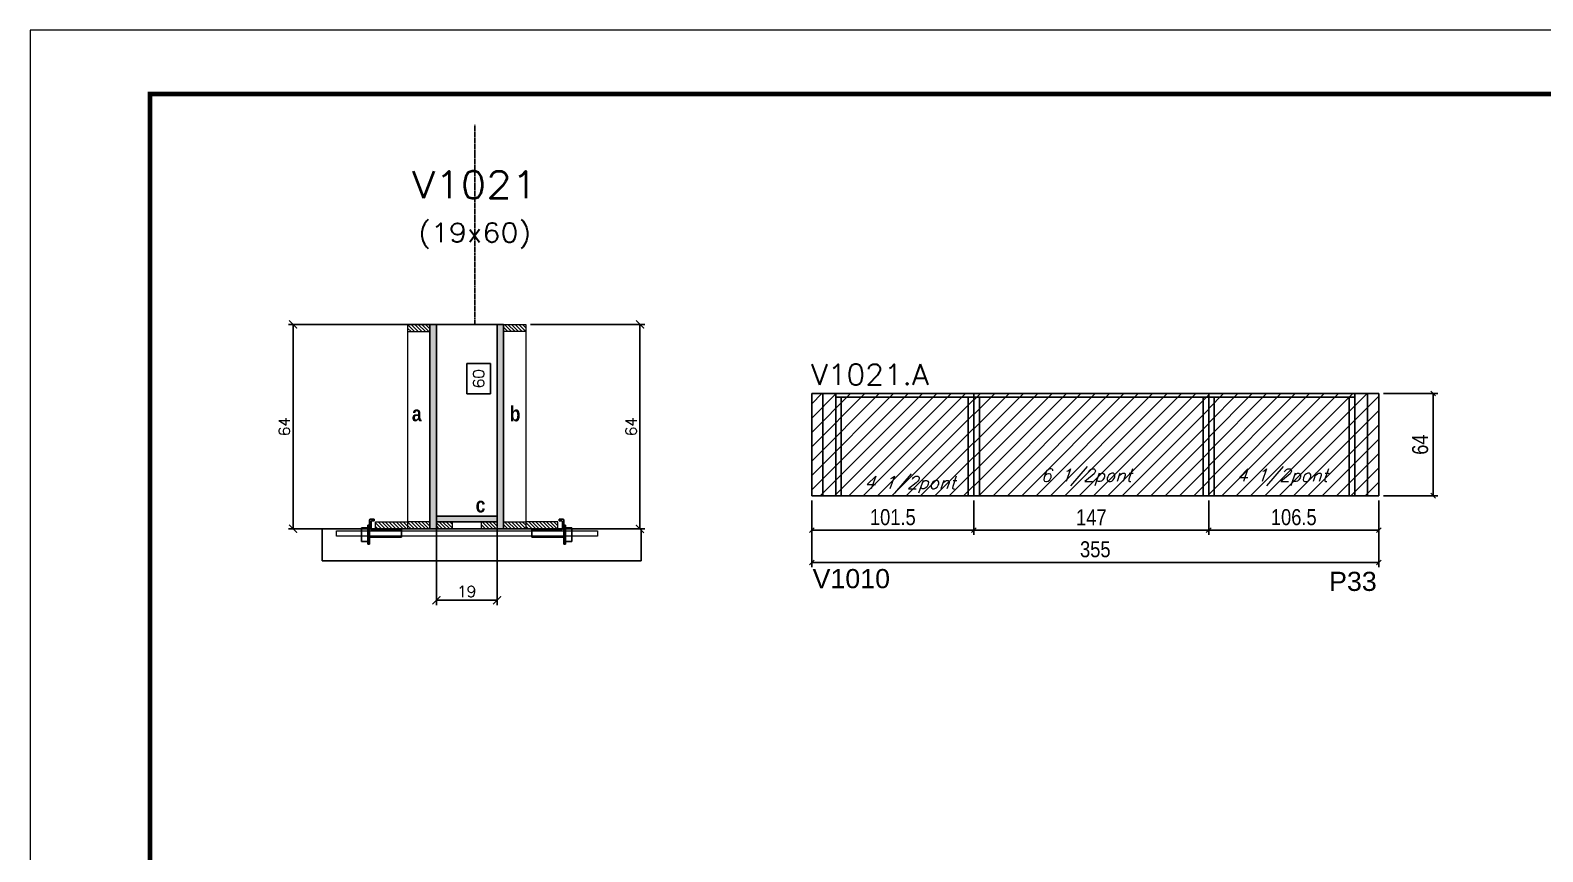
# Model space of a CAD drawing. Extents: x -20960 to -5926, y -2106 to 21915.
# Drawn here: x -7438 to -6492, y 14509 to 15024 of the extents above; entities that cross this region are included whole.
import ezdxf
from ezdxf.enums import TextEntityAlignment as Align

# ---------------------------------------------------------------- set-up
doc = ezdxf.new("R2010")
doc.units = 0
doc.linetypes.add('DASHED', pattern=[0.75, 0.5, -0.25])
doc.linetypes.add('HIDDEN', pattern=[0.375, 0.25, -0.125])
for name, color, linetype in [('5', 5, 'Continuous'), ('barrote', 251, 'Continuous'), ('COTA', 241, 'Continuous'), ('Cota Seção (2x)', 4, 'Continuous'), ('detalhes', 4, 'Continuous'), ('Painéis', 200, 'Continuous'), ('presilha', 1, 'Continuous'), ('Reaproveitamento', 251, 'Continuous'), ('SARR_2.2x7', 40, 'Continuous'), ('SARR_3.5x7', 81, 'Continuous'), ('texto', 7, 'Continuous'), ('Texto de Titulo', 7, 'Continuous'), ('Texto Qtd Sarr', 242, 'Continuous')]:
    doc.layers.add(name, color=color, linetype=linetype)
for name, color, linetype, lineweight in [('CONCRETO', 251, 'Continuous', 25), ('Folhas', 255, 'Continuous', 9), ('Hachura', 251, 'Continuous', 9), ('Madeira', 126, 'Continuous', 18), ('SARRAFO DE PRESSAO', 251, 'DASHED', 9), ('SCO-___-LAJ', 2, 'Continuous', 0), ('Texto Seção', 7, 'Continuous', 15)]:
    doc.layers.add(name, color=color, linetype=linetype, lineweight=lineweight)
doc.styles.add('COTA TECNICA', font='techl___.ttf', dxfattribs={"height": 10})
doc.styles.add('REGUA-120', font='ROMANS.shx', dxfattribs={"height": 15})
doc.styles.add('Romans', font='romans.shx')
doc.styles.get("Standard").update_dxf_attribs({"font": 'arial.ttf'})
doc.styles.add('TECNICA', font='techb___.ttf', dxfattribs={"height": 10})
doc.dimstyles.new('Cota Seção (2x)', dxfattribs={"dimtxt": 7, "dimasz": 5, "dimexe": 3, "dimexo": 3, "dimgap": 2, "dimtad": 3, "dimdec": 1, "dimlfac": 0.5, "dimzin": 12, "dimdsep": 46, "dimtxsty": 'Romans', "dimblk": 'ARCHTICK', "dimcen": 0, "dimclrd": 4, "dimclre": 4, "dimclrt": 1, "dimadec": 1, "dimazin": 3, "dimtfac": 1, "dimtdec": 1, "dimtmove": 0, "dimatfit": 3, "dimldrblk": 'OBLIQUE', "dimfxl": 1, "dimtolj": 1, "dimtzin": 12, "dimarcsym": 0})
doc.dimstyles.new('Cota Seção interna', dxfattribs={"dimtxt": 7, "dimasz": 6, "dimexe": 0.18, "dimexo": 2, "dimgap": -4, "dimtad": 3, "dimdec": 1, "dimlfac": 0.5, "dimzin": 12, "dimdsep": 46, "dimtxsty": 'Romans', "dimblk": 'ARCHTICK', "dimcen": 0.09, "dimse1": 1, "dimse2": 1, "dimsd1": 1, "dimsd2": 1, "dimclrd": 180, "dimclre": 5, "dimclrt": 1, "dimadec": 0, "dimazin": 3, "dimtfac": 1, "dimtdec": 1, "dimtofl": 0, "dimtmove": 0, "dimatfit": 3, "dimldrblk": 'ARCHTICK', "dimfxl": 1, "dimtolj": 1, "dimtzin": 0, "dimarcsym": 0})
doc.dimstyles.new('PAINEL', dxfattribs={"dimtxt": 10, "dimasz": 3, "dimexe": 3, "dimexo": 3, "dimgap": 3, "dimtad": 1, "dimdec": 1, "dimzin": 12, "dimdsep": 46, "dimtxsty": 'COTA TECNICA', "dimblk1": 'OBLIQUE', "dimblk2": 'OBLIQUE', "dimsah": 1, "dimcen": 0.9, "dimclrd": 4, "dimclre": 4, "dimclrt": 240, "dimadec": 1, "dimazin": 3, "dimtfac": 1, "dimtdec": 1, "dimtmove": 0, "dimatfit": 3, "dimfxl": 1, "dimtolj": 1, "dimtzin": 12, "dimarcsym": 0})
pattern_1 = [(315, (15772.3517, 6482.0366), (1.12253202, 1.12253202), [])]
pattern_2 = [(315, (15772.3517, 6408.4366), (1.12253202, 1.12253202), [])]
pattern_3 = [(45, (-147472.0506, -15805.4204), (-4.49012806, 4.49012806), [])]

# ---------------------------------------------------------------- blocks, each defined once
blk = doc.blocks.new('9999999999')
at = {"layer": 'Folhas'}
blk.add_lwpolyline([(98138.98, 34190.21), (99623.98, 34190.21), (99623.98, 35240.21), (98138.98, 35240.21)], close=True, dxfattribs=at)
at = {"layer": 'Folhas', "color": 30, "const_width": 3}
blk.add_lwpolyline([(98213.98, 34230.21), (99583.98, 34230.21), (99583.98, 35200.21), (98213.98, 35200.21)], close=True, dxfattribs=at)
blk = doc.blocks.new('_Oblique')
at = {"color": 0, "linetype": 'ByBlock', "lineweight": -2}
blk.add_line((-0.5, -0.5), (0.5, 0.5), dxfattribs=at)
blk = doc.blocks.new('*D7303')
at = {"layer": 'COTA', "color": 4, "linetype": 'ByBlock', "lineweight": -2, "transparency": 16777216}
for p, q in [((-6591.26, 14796.43), (-6557.26, 14796.43)), ((-6560.26, 14796.43), (-6560.26, 14732.43)), ((-6591.26, 14732.43), (-6557.26, 14732.43))]:
    blk.add_line(p, q, dxfattribs=at)
at = {"layer": 'Defpoints', "color": 0, "linetype": 'ByBlock', "transparency": 16777216}
for p in [(-6594.26, 14796.43), (-6594.26, 14732.43), (-6560.26, 14732.43)]:
    blk.add_point(p, dxfattribs=at)
at = {"layer": 'COTA', "color": 4, "linetype": 'ByBlock', "lineweight": -2, "transparency": 16777216, "xscale": 3, "yscale": 3, "zscale": 3}
for p, rotation in [((-6560.26, 14796.43), 90), ((-6560.26, 14732.43), 270)]:
    blk.add_blockref('_Oblique', p, dxfattribs=dict(at, rotation=rotation))
at = {"layer": 'COTA', "color": 240, "linetype": 'ByBlock', "transparency": 16777216, "insert": (-6568.36, 14764.43), "char_height": 10, "attachment_point": 5, "rotation": 90, "style": 'COTA TECNICA'}
blk.add_mtext('\\A1;64', dxfattribs=at)
blk = doc.blocks.new('_ArchTick')
at = {"color": 0, "linetype": 'ByBlock', "const_width": 0.15}
blk.add_lwpolyline([(-0.5, -0.5), (0.5, 0.5)], dxfattribs=at)
blk = doc.blocks.new('*D7307')
at = {"layer": 'COTA', "color": 4, "lineweight": -2, "transparency": 16777216}
for p, q in [((-7187.27, 14839.68), (-7276.92, 14839.68)), ((-7273.92, 14711.68), (-7273.92, 14839.68)), ((-7225.27, 14711.68), (-7276.92, 14711.68))]:
    blk.add_line(p, q, dxfattribs=at)
at = {"layer": 'Defpoints', "color": 0, "transparency": 16777216}
for p in [(-7273.92, 14839.68), (-7184.27, 14839.68), (-7222.27, 14711.68)]:
    blk.add_point(p, dxfattribs=at)
at = {"layer": 'COTA', "color": 4, "lineweight": -2, "transparency": 16777216, "xscale": 5, "yscale": 5, "zscale": 5}
for p, rotation in [((-7273.92, 14839.68), 90), ((-7273.92, 14711.68), 270)]:
    blk.add_blockref('_ArchTick', p, dxfattribs=dict(at, rotation=rotation))
at = {"layer": 'COTA', "color": 1, "transparency": 16777216, "insert": (-7279.42, 14775.68), "char_height": 7, "attachment_point": 5, "rotation": 90, "style": 'Romans'}
blk.add_mtext('\\A1;64', dxfattribs=at)
blk = doc.blocks.new('*D7308')
at = {"layer": 'COTA', "color": 4, "lineweight": -2, "transparency": 16777216}
for p, q in [((-7125.28, 14839.68), (-7053.79, 14839.68)), ((-7056.79, 14711.68), (-7056.79, 14839.68)), ((-7105.27, 14711.68), (-7053.79, 14711.68))]:
    blk.add_line(p, q, dxfattribs=at)
at = {"layer": 'Defpoints', "color": 0, "transparency": 16777216}
for p in [(-7128.28, 14839.68), (-7056.79, 14839.68), (-7108.27, 14711.68)]:
    blk.add_point(p, dxfattribs=at)
at = {"layer": 'COTA', "color": 4, "lineweight": -2, "transparency": 16777216, "xscale": 5, "yscale": 5, "zscale": 5}
for p, rotation in [((-7056.79, 14839.68), 90), ((-7056.79, 14711.68), 270)]:
    blk.add_blockref('_ArchTick', p, dxfattribs=dict(at, rotation=rotation))
at = {"layer": 'COTA', "color": 1, "transparency": 16777216, "insert": (-7062.29, 14775.68), "char_height": 7, "attachment_point": 5, "rotation": 90, "style": 'Romans'}
blk.add_mtext('\\A1;64', dxfattribs=at)
blk = doc.blocks.new('*D7309')
at = {"layer": 'Cota Seção (2x)', "color": 180, "lineweight": -2, "transparency": 16777216}
for p, q in [((-7150.27, 14815.18), (-7165.27, 14815.18)), ((-7165.27, 14815.18), (-7165.27, 14796.18)), ((-7150.27, 14796.18), (-7150.27, 14815.18)), ((-7165.27, 14796.18), (-7150.27, 14796.18))]:
    blk.add_line(p, q, dxfattribs=at)
at = {"layer": 'Defpoints', "color": 0, "transparency": 16777216}
for p in [(-7146.28, 14839.68), (-7146.27, 14839.68), (-7146.27, 14719.68)]:
    blk.add_point(p, dxfattribs=at)
at = {"layer": 'Cota Seção (2x)', "color": 1, "transparency": 16777216, "insert": (-7157.77, 14805.68), "char_height": 7, "attachment_point": 5, "rotation": 90, "style": 'Romans'}
blk.add_mtext('\\A1;60', dxfattribs=at)
blk = doc.blocks.new('titulo1')
at = {"layer": 'Defpoints', "color": 252, "linetype": 'HIDDEN', "ltscale": 2}
blk.add_line((0, 0), (0, 125), dxfattribs=at)
at = {"layer": 'Defpoints', "style": 'Romans', "oblique": 15}
blk.add_attdef('FOLHA', text='', height=10, dxfattribs=at).set_placement((0, 15.58), align=Align.MIDDLE_CENTER)
at = {"layer": 'Texto Qtd Sarr', "color": 3, "style": 'Romans', "oblique": 15}
for tag, height, p in [('TITULO', 17, (0, 71.45)), ('SEÇÃO', 12, (0, 41.55))]:
    blk.add_attdef(tag, text='', height=height, dxfattribs=at).set_placement(p, align=Align.MIDDLE_CENTER)
blk = doc.blocks.new('PRESILHA METÁLICA 1')
at = {"layer": 'presilha'}
for p, q in [((6, 15.5), (7.5, 15.5)), ((6, -2.5), (6, 15.5)), ((7.5, 10.6), (7.5, 19.9)), ((7.5, 15.5), (7.5, -2.5)), ((12, 21), (8.6, 21)), ((9, 11.6), (9, 18.9)), ((12, 19.5), (9.6, 19.5)), ((12, 21), (12, 19.5)), ((0, 13), (6, 13)), ((0, 13), (0, 0)), ((6, 0), (0, 0)), ((6, 13), (6, 0)), ((37.5, 4.1), (7.5, 4.1)), ((37.5, 11), (9.6, 11)), ((37.5, 11), (37.5, 4.1)), ((7.5, -2.5), (6, -2.5))]:
    blk.add_line(p, q, dxfattribs=at)
for centre, radius, start, end in [((8.6, 19.9), 1.14, 90, 180), ((9.6, 18.9), 0.57, 90, 180), ((9.6, 11.6), 0.57, 180, 270)]:
    blk.add_arc(centre, radius, start, end, dxfattribs=at)
blk = doc.blocks.new('*D7310')
at = {"layer": 'COTA', "color": 4, "lineweight": -2, "transparency": 16777216}
for p, q in [((-7184.27, 14713.08), (-7184.27, 14663.95)), ((-7146.27, 14713.08), (-7146.27, 14663.95)), ((-7184.27, 14666.95), (-7146.27, 14666.95))]:
    blk.add_line(p, q, dxfattribs=at)
at = {"layer": 'Defpoints', "color": 0, "transparency": 16777216}
for p in [(-7184.27, 14716.08), (-7146.27, 14716.08), (-7146.27, 14666.95)]:
    blk.add_point(p, dxfattribs=at)
at = {"layer": 'COTA', "color": 4, "lineweight": -2, "transparency": 16777216, "xscale": 5, "yscale": 5, "zscale": 5, "rotation": 180}
blk.add_blockref('_ArchTick', (-7184.27, 14666.95), dxfattribs=at)
at = {"layer": 'COTA', "color": 4, "lineweight": -2, "transparency": 16777216, "xscale": 5, "yscale": 5, "zscale": 5}
blk.add_blockref('_ArchTick', (-7146.27, 14666.95), dxfattribs=at)
at = {"layer": 'COTA', "color": 1, "transparency": 16777216, "insert": (-7165.27, 14672.45), "char_height": 7, "attachment_point": 5, "style": 'Romans'}
blk.add_mtext('\\A1;19', dxfattribs=at)
blk = doc.blocks.new('*D7327')
at = {"layer": 'COTA', "color": 4, "lineweight": -2, "ltscale": 25, "transparency": 16777216}
for p, q in [((-6949.26, 14729.43), (-6949.26, 14707.83)), ((-6847.76, 14729.43), (-6847.76, 14707.83)), ((-6949.26, 14710.83), (-6847.76, 14710.83))]:
    blk.add_line(p, q, dxfattribs=at)
at = {"layer": 'Defpoints', "color": 0, "ltscale": 25, "transparency": 16777216}
for p in [(-6949.26, 14732.43), (-6847.76, 14732.43), (-6847.76, 14710.83)]:
    blk.add_point(p, dxfattribs=at)
at = {"layer": 'COTA', "color": 4, "lineweight": -2, "ltscale": 25, "transparency": 16777216, "xscale": 3, "yscale": 3, "zscale": 3, "rotation": 180}
blk.add_blockref('_Oblique', (-6949.26, 14710.83), dxfattribs=at)
at = {"layer": 'COTA', "color": 4, "lineweight": -2, "ltscale": 25, "transparency": 16777216, "xscale": 3, "yscale": 3, "zscale": 3}
blk.add_blockref('_Oblique', (-6847.76, 14710.83), dxfattribs=at)
at = {"layer": 'COTA', "color": 240, "ltscale": 25, "transparency": 16777216, "insert": (-6898.51, 14718.94), "char_height": 10, "attachment_point": 5, "style": 'COTA TECNICA'}
blk.add_mtext('\\A1;101.5', dxfattribs=at)
blk = doc.blocks.new('*D7328')
at = {"layer": 'COTA', "color": 4, "lineweight": -2, "ltscale": 25, "transparency": 16777216}
for p, q in [((-6847.76, 14729.43), (-6847.76, 14707.83)), ((-6700.76, 14729.43), (-6700.76, 14707.83)), ((-6847.76, 14710.83), (-6700.76, 14710.83))]:
    blk.add_line(p, q, dxfattribs=at)
at = {"layer": 'Defpoints', "color": 0, "ltscale": 25, "transparency": 16777216}
for p in [(-6847.76, 14732.43), (-6700.76, 14732.43), (-6700.76, 14710.83)]:
    blk.add_point(p, dxfattribs=at)
at = {"layer": 'COTA', "color": 4, "lineweight": -2, "ltscale": 25, "transparency": 16777216, "xscale": 3, "yscale": 3, "zscale": 3, "rotation": 180}
blk.add_blockref('_Oblique', (-6847.76, 14710.83), dxfattribs=at)
at = {"layer": 'COTA', "color": 4, "lineweight": -2, "ltscale": 25, "transparency": 16777216, "xscale": 3, "yscale": 3, "zscale": 3}
blk.add_blockref('_Oblique', (-6700.76, 14710.83), dxfattribs=at)
at = {"layer": 'COTA', "color": 240, "ltscale": 25, "transparency": 16777216, "insert": (-6774.26, 14718.9), "char_height": 10, "attachment_point": 5, "style": 'COTA TECNICA'}
blk.add_mtext('\\A1;147', dxfattribs=at)
blk = doc.blocks.new('*D7329')
at = {"layer": 'COTA', "color": 4, "lineweight": -2, "ltscale": 25, "transparency": 16777216}
for p, q in [((-6700.76, 14729.43), (-6700.76, 14707.83)), ((-6594.26, 14729.43), (-6594.26, 14707.83)), ((-6700.76, 14710.83), (-6594.26, 14710.83))]:
    blk.add_line(p, q, dxfattribs=at)
at = {"layer": 'Defpoints', "color": 0, "ltscale": 25, "transparency": 16777216}
for p in [(-6700.76, 14732.43), (-6594.26, 14732.43), (-6594.26, 14710.83)]:
    blk.add_point(p, dxfattribs=at)
at = {"layer": 'COTA', "color": 4, "lineweight": -2, "ltscale": 25, "transparency": 16777216, "xscale": 3, "yscale": 3, "zscale": 3, "rotation": 180}
blk.add_blockref('_Oblique', (-6700.76, 14710.83), dxfattribs=at)
at = {"layer": 'COTA', "color": 4, "lineweight": -2, "ltscale": 25, "transparency": 16777216, "xscale": 3, "yscale": 3, "zscale": 3}
blk.add_blockref('_Oblique', (-6594.26, 14710.83), dxfattribs=at)
at = {"layer": 'COTA', "color": 240, "ltscale": 25, "transparency": 16777216, "insert": (-6647.51, 14718.94), "char_height": 10, "attachment_point": 5, "style": 'COTA TECNICA'}
blk.add_mtext('\\A1;106.5', dxfattribs=at)
blk = doc.blocks.new('*D7330')
at = {"layer": 'COTA', "color": 4, "lineweight": -2, "ltscale": 25, "transparency": 16777216}
for p, q in [((-6949.26, 14729.43), (-6949.26, 14687.59)), ((-6594.26, 14729.43), (-6594.26, 14687.59)), ((-6594.26, 14690.59), (-6949.26, 14690.59))]:
    blk.add_line(p, q, dxfattribs=at)
at = {"layer": 'Defpoints', "color": 0, "ltscale": 25, "transparency": 16777216}
for p in [(-6949.26, 14732.43), (-6594.26, 14732.43), (-6949.26, 14690.59)]:
    blk.add_point(p, dxfattribs=at)
at = {"layer": 'COTA', "color": 4, "lineweight": -2, "ltscale": 25, "transparency": 16777216, "xscale": 3, "yscale": 3, "zscale": 3, "rotation": 180}
blk.add_blockref('_Oblique', (-6949.26, 14690.59), dxfattribs=at)
at = {"layer": 'COTA', "color": 4, "lineweight": -2, "ltscale": 25, "transparency": 16777216, "xscale": 3, "yscale": 3, "zscale": 3}
blk.add_blockref('_Oblique', (-6594.26, 14690.59), dxfattribs=at)
at = {"layer": 'COTA', "color": 240, "ltscale": 25, "transparency": 16777216, "insert": (-6771.76, 14698.81), "char_height": 10, "attachment_point": 5, "style": 'COTA TECNICA'}
blk.add_mtext('\\A1;355', dxfattribs=at)

msp = doc.modelspace()

# ---------------------------------------------------------------- hatches: boundary and pattern name
at = {"layer": 'Hachura'}
h = msp.add_hatch(dxfattribs=at)
h.set_pattern_fill('ANSI31', color=256, scale=0.5, angle=270, style=0)
h.set_pattern_definition([(315, (15772.3517, 6532.0366), (1.12253202, 1.12253202), [])])
h.paths.add_polyline_path([(-7188.27, 14835.28), (-7188.27, 14839.68), (-7202.27, 14839.68), (-7202.27, 14835.28)])
h = msp.add_hatch(color=256, dxfattribs=at)
h.dxf.hatch_style = 1
h.paths.add_polyline_path([(-7188.27, 14839.68), (-7184.27, 14839.68), (-7184.27, 14711.68), (-7188.27, 14711.68)])
h = msp.add_hatch(color=256, dxfattribs=at)
h.dxf.hatch_style = 1
h.paths.add_polyline_path([(-7142.28, 14839.68), (-7146.28, 14839.68), (-7146.27, 14711.68), (-7142.27, 14711.68)])
h = msp.add_hatch(dxfattribs=at)
h.set_pattern_fill('ANSI31', color=256, scale=0.5, angle=270, style=0)
h.set_pattern_definition([(315, (15772.3613, 6532.0366), (1.12253202, 1.12253202), [])])
h.paths.add_polyline_path([(-7142.28, 14835.28), (-7142.28, 14839.68), (-7128.28, 14839.68), (-7128.28, 14835.28)])
h = msp.add_hatch(dxfattribs=at)
h.set_pattern_fill('ANSI31', color=256, scale=0.5, angle=270, style=0)
h.set_pattern_definition(pattern_1)
h.paths.add_polyline_path([(-7222.27, 14711.68), (-7222.27, 14716.08), (-7202.27, 14716.08), (-7202.27, 14711.68)])
h = msp.add_hatch(dxfattribs=at)
h.set_pattern_fill('ANSI31', color=256, scale=0.5, angle=270, style=0)
h.set_pattern_definition(pattern_2)
h.paths.add_polyline_path([(-7188.27, 14711.68), (-7188.27, 14716.08), (-7202.27, 14716.08), (-7202.27, 14711.68)])
h = msp.add_hatch(color=256, dxfattribs=at)
h.dxf.hatch_style = 1
h.paths.add_polyline_path([(-7184.27, 14716.08), (-7184.27, 14719.68), (-7146.27, 14719.68), (-7146.27, 14716.08)])
h = msp.add_hatch(dxfattribs=at)
h.set_pattern_fill('ANSI31', color=256, scale=0.5, angle=270, style=0)
h.set_pattern_definition(pattern_1)
h.paths.add_polyline_path([(-7184.27, 14711.68), (-7184.27, 14716.08), (-7174.27, 14716.08), (-7174.27, 14711.68)])
h = msp.add_hatch(dxfattribs=at)
h.set_pattern_fill('ANSI31', color=256, scale=0.5, angle=270, style=0)
h.set_pattern_definition(pattern_1)
h.paths.add_polyline_path([(-7146.27, 14711.68), (-7146.27, 14716.08), (-7156.27, 14716.08), (-7156.27, 14711.68)])
h = msp.add_hatch(dxfattribs=at)
h.set_pattern_fill('ANSI31', color=256, scale=0.5, angle=270, style=0)
h.set_pattern_definition(pattern_2)
h.paths.add_polyline_path([(-7142.27, 14711.68), (-7142.27, 14716.08), (-7128.27, 14716.08), (-7128.27, 14711.68)])
h = msp.add_hatch(dxfattribs=at)
h.set_pattern_fill('ANSI31', color=256, scale=0.5, angle=270, style=0)
h.set_pattern_definition(pattern_1)
h.paths.add_polyline_path([(-7108.27, 14711.68), (-7108.27, 14716.08), (-7128.27, 14716.08), (-7128.27, 14711.68)])
at = {"layer": 'Reaproveitamento', "linetype": 'ByBlock'}
h = msp.add_hatch(dxfattribs=at)
h.set_pattern_fill('ANSI31', color=256, scale=2)
h.set_pattern_definition(pattern_3)
h.paths.add_polyline_path([(-6949.26, 14796.43), (-6949.26, 14732.43), (-6847.76, 14732.43), (-6847.76, 14796.43)])
h.paths.add_polyline_path([(-6924.36, 14731.36), (-6856.74, 14731.36), (-6851.24, 14747.33), (-6918.86, 14747.33)], flags=9)
h = msp.add_hatch(dxfattribs=at)
h.set_pattern_fill('ANSI31', color=256, scale=2)
h.set_pattern_definition([(45, (-149043.5506, -8927), (-4.49012806, 4.49012806), [])])
h.paths.add_polyline_path([(-6820.76, 14796.43), (-6847.76, 14796.43), (-6847.76, 14732.43), (-6700.76, 14732.43), (-6700.76, 14796.43), (-6727.76, 14796.43), (-6753.26, 14796.43)])
h.paths.add_polyline_path([(-6813.83, 14735.92), (-6746.59, 14735.92), (-6741.09, 14751.89), (-6808.33, 14751.89)], flags=24)
h = msp.add_hatch(dxfattribs=at)
h.set_pattern_fill('ANSI31', color=256, scale=2)
h.set_pattern_definition(pattern_3)
h.paths.add_polyline_path([(-6594.26, 14796.43), (-6700.76, 14796.43), (-6700.76, 14732.43), (-6594.26, 14732.43)])
h.paths.add_polyline_path([(-6691.38, 14735.92), (-6623.76, 14735.92), (-6618.26, 14751.89), (-6685.88, 14751.89)], flags=24)

# ---------------------------------------------------------------- linework, layer by layer
at = {"layer": 'barrote'}
msp.add_lwpolyline([(-7255.72, 14691.68), (-7056.14, 14691.68), (-7056.14, 14711.68), (-7255.72, 14711.68)], close=True, dxfattribs=at)
at = {"layer": 'CONCRETO'}
msp.add_lwpolyline([(-7184.27, 14839.68), (-7184.27, 14839.68), (-7184.27, 14839.68), (-7184.27, 14839.68), (-7146.27, 14839.68), (-7146.27, 14839.68), (-7146.27, 14839.68), (-7146.27, 14719.68), (-7184.27, 14719.68), (-7184.27, 14839.68)], close=True, dxfattribs=at)
at = {"layer": 'Madeira'}
for points in [[(-7188.27, 14835.28), (-7188.27, 14839.68), (-7202.27, 14839.68), (-7202.27, 14835.28)], [(-7188.27, 14839.68), (-7202.27, 14839.68), (-7202.27, 14711.68), (-7188.27, 14711.68)], [(-7142.28, 14835.28), (-7142.28, 14839.68), (-7128.28, 14839.68), (-7128.28, 14835.28)], [(-7142.28, 14839.68), (-7128.28, 14839.68), (-7128.27, 14711.68), (-7142.27, 14711.68)], [(-7222.27, 14711.68), (-7222.27, 14716.08), (-7202.27, 14716.08), (-7202.27, 14711.68)], [(-7188.27, 14711.68), (-7188.27, 14716.08), (-7202.27, 14716.08), (-7202.27, 14711.68)], [(-7184.27, 14711.68), (-7184.27, 14716.08), (-7174.27, 14716.08), (-7174.27, 14711.68)], [(-7146.27, 14711.68), (-7146.27, 14716.08), (-7156.27, 14716.08), (-7156.27, 14711.68)], [(-7142.27, 14711.68), (-7142.27, 14716.08), (-7128.27, 14716.08), (-7128.27, 14711.68)], [(-7108.27, 14711.68), (-7108.27, 14716.08), (-7128.27, 14716.08), (-7128.27, 14711.68)]]:
    msp.add_lwpolyline(points, close=True, dxfattribs=at)
at = {"layer": 'Painéis', "linetype": 'ByBlock'}
for p, q in [((-6949.26, 14796.43), (-6847.76, 14796.43)), ((-6949.26, 14796.43), (-6949.26, 14732.43)), ((-6847.76, 14796.43), (-6820.76, 14796.43)), ((-6847.76, 14796.43), (-6847.76, 14732.43)), ((-6820.76, 14796.43), (-6753.26, 14796.43)), ((-6820.76, 14796.43), (-6820.76, 14796.43)), ((-6753.26, 14796.43), (-6727.76, 14796.43)), ((-6727.76, 14796.43), (-6700.76, 14796.43)), ((-6727.76, 14796.43), (-6727.76, 14796.43)), ((-6700.76, 14796.43), (-6594.26, 14796.43)), ((-6700.76, 14796.43), (-6700.76, 14732.43)), ((-6594.26, 14732.43), (-6594.26, 14796.43)), ((-6949.26, 14732.43), (-6594.26, 14732.43))]:
    msp.add_line(p, q, dxfattribs=at)
at = {"layer": 'Painéis'}
for points in [[(-7188.27, 14839.68), (-7184.27, 14839.68), (-7184.27, 14711.68), (-7188.27, 14711.68)], [(-7142.28, 14839.68), (-7146.28, 14839.68), (-7146.27, 14711.68), (-7142.27, 14711.68)], [(-7184.27, 14716.08), (-7184.27, 14719.68), (-7146.27, 14719.68), (-7146.27, 14716.08)]]:
    msp.add_lwpolyline(points, close=True, dxfattribs=at)
at = {"layer": 'SARR_2.2x7', "linetype": 'Continuous'}
for p, q in [((-6942.26, 14796.43), (-6942.26, 14732.43)), ((-6847.76, 14794.23), (-6934.26, 14794.23)), ((-6700.76, 14794.23), (-6847.76, 14794.23)), ((-6609.26, 14794.23), (-6700.76, 14794.23)), ((-6601.26, 14796.43), (-6601.26, 14732.43))]:
    msp.add_line(p, q, dxfattribs=at)
at = {"layer": 'SARR_3.5x7'}
for p, q in [((-6934.26, 14796.43), (-6934.26, 14732.43)), ((-6930.76, 14794.23), (-6930.76, 14732.43)), ((-6851.26, 14794.23), (-6851.26, 14732.43)), ((-6847.76, 14796.43), (-6847.76, 14732.43)), ((-6844.26, 14794.23), (-6844.26, 14732.43)), ((-6704.26, 14794.23), (-6704.26, 14732.43)), ((-6700.76, 14796.43), (-6700.76, 14732.43)), ((-6697.26, 14794.23), (-6697.26, 14732.43)), ((-6612.76, 14794.23), (-6612.76, 14732.43)), ((-6609.26, 14796.43), (-6609.26, 14732.43))]:
    msp.add_line(p, q, dxfattribs=at)
at = {"layer": 'SCO-___-LAJ', "color": 1}
msp.add_lwpolyline([(-7246.72, 14710.35), (-7083.46, 14710.35), (-7083.46, 14707.15), (-7246.72, 14707.15)], close=True, dxfattribs=at)

# ---------------------------------------------------------------- block references
at = {"layer": 'presilha', "yscale": 0.6666666666666666, "zscale": 0.6666666666666666}
for p, xscale in [((-7231.14, 14703.71), 0.6666666666666666), ((-7099.4, 14703.71), -0.6666666666666666)]:
    msp.add_blockref('PRESILHA METÁLICA 1', p, dxfattribs=dict(at, xscale=xscale))
at = {"layer": 'SARRAFO DE PRESSAO', "color": 6, "linetype": 'ByBlock'}
msp.add_blockref('9999999999', (-105577.48, -20216.26), dxfattribs=at)
at = {"layer": 'Texto Seção'}
ref = msp.add_blockref('titulo1', (-7160.27, 14839.68), dxfattribs=at)
ref.add_attrib('TITULO', 'V1021', dxfattribs={"layer": 'Texto de Titulo', "color": 7, "height": 17, "style": 'Romans', "width": 1.1}).set_placement((-7160.27, 14927.18), align=Align.MIDDLE_CENTER)
ref.add_attrib('SEÇÃO', '(19x60)', dxfattribs={"layer": 'Texto de Titulo', "color": 7, "height": 12, "style": 'Romans', "width": 1.1}).set_placement((-7160.27, 14897.18), align=Align.MIDDLE_CENTER)

# ---------------------------------------------------------------- texts
at = {"layer": '5', "linetype": 'Continuous'}
for s, p in [('V1010', (-6948.74, 14674.51)), ('P33', (-6625.39, 14672.79))]:
    msp.add_text(s, height=12, rotation=0.00004, dxfattribs=at).set_placement(p)
at = {"layer": 'detalhes', "style": 'TECNICA'}
for s, p in [('a', (-7199.57, 14779.02)), ('b', (-7138.34, 14779.01)), ('c', (-7159.67, 14721.92))]:
    msp.add_text(s, height=9.6, dxfattribs=at).set_placement(p)
at = {"layer": 'texto', "color": 2, "char_height": 8, "attachment_point": 5, "style": 'Romans'}
for s, insert in [('{\\Q19;\\C256;4 1/2pont}', (-6887.79, 14739.35)), ('{\\Q19;\\C256;6 1/2pont}', (-6777.52, 14743.91)), ('{\\Q19;\\C256;4 1/2pont}', (-6654.81, 14743.91))]:
    msp.add_mtext(s, dxfattribs=dict(at, insert=insert))
at = {"layer": 'Texto Seção', "style": 'REGUA-120', "width": 1.05}
msp.add_text('V1021.A', height=13, dxfattribs=at).set_placement((-6949.73, 14801.79))

# ---------------------------------------------------------------- dimensions: what is measured, and where the dimension line sits
at = {"layer": 'COTA'}
for base, p1, p2, picture, middle in [((-7273.92, 14839.68), (-7222.27, 14711.68), (-7184.27, 14839.68), '*D7307', (-7279.42, 14775.68)), ((-7056.79, 14839.68), (-7108.27, 14711.68), (-7128.28, 14839.68), '*D7308', (-7062.29, 14775.68))]:
    dim = msp.add_linear_dim(base=base, p1=p1, p2=p2, angle=90, dimstyle='Cota Seção (2x)', dxfattribs=at)
    dim.commit()
    dim.dimension.update_dxf_attribs({"geometry": picture, "text_midpoint": middle})
at = {"layer": 'COTA', "linetype": 'ByBlock'}
dim = msp.add_aligned_dim(p1=(-6594.26, 14796.43), p2=(-6594.26, 14732.43), distance=34, dimstyle='PAINEL', dxfattribs=at)
dim.commit()
dim.dimension.update_dxf_attribs({"geometry": '*D7303', "text_midpoint": (-6568.36, 14764.43)})
at = {"layer": 'COTA', "ltscale": 25}
for base, p1, p2, picture, middle in [((-6847.76, 14710.83), (-6949.26, 14732.43), (-6847.76, 14732.43), '*D7327', (-6898.51, 14718.94)), ((-6949.26, 14690.59), (-6594.26, 14732.43), (-6949.26, 14732.43), '*D7330', (-6771.76, 14698.81))]:
    dim = msp.add_linear_dim(base=base, p1=p1, p2=p2, dimstyle='PAINEL', dxfattribs=at)
    dim.commit()
    dim.dimension.update_dxf_attribs({"geometry": picture, "text_midpoint": middle})
for base, p1, p2, picture, middle in [((-6700.76, 14710.83), (-6847.76, 14732.43), (-6700.76, 14732.43), '*D7328', (-6774.26, 14718.9)), ((-6594.26, 14710.83), (-6700.76, 14732.43), (-6594.26, 14732.43), '*D7329', (-6647.51, 14718.94))]:
    dim = msp.add_linear_dim(base=base, p1=p1, p2=p2, dimstyle='PAINEL', override={"dimtmove": 1}, dxfattribs=at)
    dim.commit()
    dim.dimension.update_dxf_attribs({"geometry": picture, "text_midpoint": middle})
at = {"layer": 'COTA'}
dim = msp.add_linear_dim(base=(-7146.27, 14666.95), p1=(-7184.27, 14716.08), p2=(-7146.27, 14716.08), dimstyle='Cota Seção (2x)', dxfattribs=at)
dim.commit()
dim.dimension.update_dxf_attribs({"geometry": '*D7310', "text_midpoint": (-7165.27, 14672.45)})
at = {"layer": 'Cota Seção (2x)'}
dim = msp.add_linear_dim(base=(-7146.27, 14839.68), p1=(-7146.27, 14719.68), p2=(-7146.28, 14839.68), angle=90, dimstyle='Cota Seção interna', dxfattribs=at)
dim.commit()
dim.dimension.update_dxf_attribs({"geometry": '*D7309', "text_midpoint": (-7146.27, 14805.68), "dimtype": 160})

doc.saveas('drawing.dxf')
